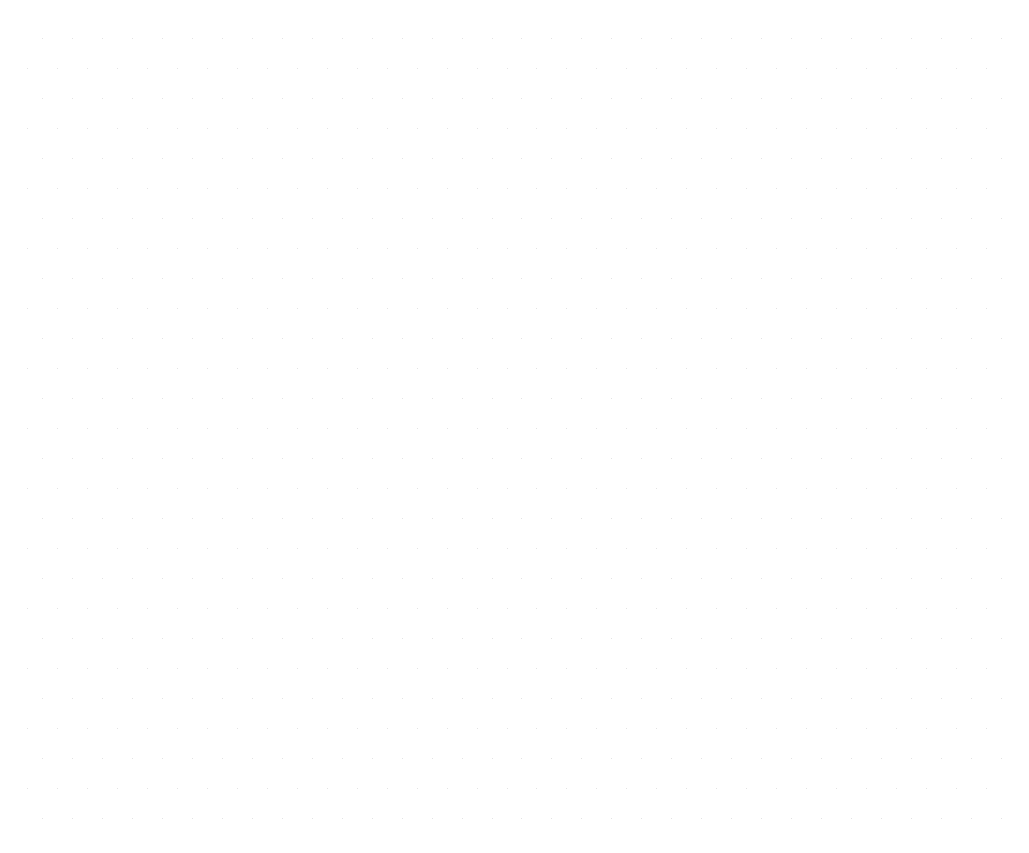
# Model space of a CAD drawing. Header units: millimetres. Extents: x 4455189 to 4808172, y 18512388 to 19204582.
# Drawn here: x 4780454.56 to 4780463.85, y 18525982.86 to 18525990.49 of the extents above; entities that cross this region are included whole.
import ezdxf

# ---------------------------------------------------------------- set-up
doc = ezdxf.new("R2010")
doc.units = ezdxf.units.MM
doc.header["$LTSCALE"] = 1000
doc.header["$MEASUREMENT"] = 0
doc.layers.add('PUB_DIM', color=161, linetype='Continuous')

# ---------------------------------------------------------------- blocks, each defined once
blk = doc.blocks.new('*X13')
at = {"color": 0}
for p, q in [((-63.40625, 1314.8125), (-63.40625, 1314.8125)), ((-63.34375, 1314.8125), (-63.34375, 1314.8125)), ((-63.28125, 1314.8125), (-63.28125, 1314.8125)), ((-63.21875, 1314.8125), (-63.21875, 1314.8125)), ((-63.15625, 1314.8125), (-63.15625, 1314.8125)), ((-63.09375, 1314.8125), (-63.09375, 1314.8125)), ((-63.03125, 1314.8125), (-63.03125, 1314.8125)), ((-62.96875, 1314.8125), (-62.96875, 1314.8125)), ((-62.90625, 1314.8125), (-62.90625, 1314.8125)), ((-62.84375, 1314.8125), (-62.84375, 1314.8125)), ((-62.78125, 1314.8125), (-62.78125, 1314.8125)), ((-62.71875, 1314.8125), (-62.71875, 1314.8125)), ((-62.65625, 1314.8125), (-62.65625, 1314.8125)), ((-62.59375, 1314.8125), (-62.59375, 1314.8125)), ((-62.53125, 1314.8125), (-62.53125, 1314.8125)), ((-62.46875, 1314.8125), (-62.46875, 1314.8125)), ((-62.40625, 1314.8125), (-62.40625, 1314.8125)), ((-62.34375, 1314.8125), (-62.34375, 1314.8125)), ((-62.28125, 1314.8125), (-62.28125, 1314.8125)), ((-62.21875, 1314.8125), (-62.21875, 1314.8125)), ((-62.15625, 1314.8125), (-62.15625, 1314.8125)), ((-62.09375, 1314.8125), (-62.09375, 1314.8125)), ((-62.03125, 1314.8125), (-62.03125, 1314.8125)), ((-61.96875, 1314.8125), (-61.96875, 1314.8125)), ((-61.90625, 1314.8125), (-61.90625, 1314.8125)), ((-61.84375, 1314.8125), (-61.84375, 1314.8125)), ((-61.78125, 1314.8125), (-61.78125, 1314.8125)), ((-61.71875, 1314.8125), (-61.71875, 1314.8125)), ((-61.65625, 1314.8125), (-61.65625, 1314.8125)), ((-61.59375, 1314.8125), (-61.59375, 1314.8125)), ((-61.53125, 1314.8125), (-61.53125, 1314.8125)), ((-61.46875, 1314.8125), (-61.46875, 1314.8125)), ((-61.40625, 1314.8125), (-61.40625, 1314.8125)), ((-63.4375, 1314.75), (-63.4375, 1314.75)), ((-63.375, 1314.75), (-63.375, 1314.75)), ((-63.3125, 1314.75), (-63.3125, 1314.75)), ((-63.25, 1314.75), (-63.25, 1314.75)), ((-63.1875, 1314.75), (-63.1875, 1314.75)), ((-63.125, 1314.75), (-63.125, 1314.75)), ((-63.0625, 1314.75), (-63.0625, 1314.75)), ((-63, 1314.75), (-63, 1314.75)), ((-62.9375, 1314.75), (-62.9375, 1314.75)), ((-62.875, 1314.75), (-62.875, 1314.75)), ((-62.8125, 1314.75), (-62.8125, 1314.75)), ((-62.75, 1314.75), (-62.75, 1314.75)), ((-62.6875, 1314.75), (-62.6875, 1314.75)), ((-62.625, 1314.75), (-62.625, 1314.75)), ((-62.5625, 1314.75), (-62.5625, 1314.75)), ((-62.5, 1314.75), (-62.5, 1314.75)), ((-62.4375, 1314.75), (-62.4375, 1314.75)), ((-62.375, 1314.75), (-62.375, 1314.75)), ((-62.3125, 1314.75), (-62.3125, 1314.75)), ((-62.25, 1314.75), (-62.25, 1314.75)), ((-62.1875, 1314.75), (-62.1875, 1314.75)), ((-62.125, 1314.75), (-62.125, 1314.75)), ((-62.0625, 1314.75), (-62.0625, 1314.75)), ((-62, 1314.75), (-62, 1314.75)), ((-61.9375, 1314.75), (-61.9375, 1314.75)), ((-61.875, 1314.75), (-61.875, 1314.75)), ((-61.8125, 1314.75), (-61.8125, 1314.75)), ((-61.75, 1314.75), (-61.75, 1314.75)), ((-61.6875, 1314.75), (-61.6875, 1314.75)), ((-61.625, 1314.75), (-61.625, 1314.75)), ((-61.5625, 1314.75), (-61.5625, 1314.75)), ((-61.5, 1314.75), (-61.5, 1314.75)), ((-61.4375, 1314.75), (-61.4375, 1314.75)), ((-63.40625, 1314.6875), (-63.40625, 1314.6875)), ((-63.34375, 1314.6875), (-63.34375, 1314.6875)), ((-63.28125, 1314.6875), (-63.28125, 1314.6875)), ((-63.21875, 1314.6875), (-63.21875, 1314.6875)), ((-63.15625, 1314.6875), (-63.15625, 1314.6875)), ((-63.09375, 1314.6875), (-63.09375, 1314.6875)), ((-63.03125, 1314.6875), (-63.03125, 1314.6875)), ((-62.96875, 1314.6875), (-62.96875, 1314.6875)), ((-62.90625, 1314.6875), (-62.90625, 1314.6875)), ((-62.84375, 1314.6875), (-62.84375, 1314.6875)), ((-62.78125, 1314.6875), (-62.78125, 1314.6875)), ((-62.71875, 1314.6875), (-62.71875, 1314.6875)), ((-62.65625, 1314.6875), (-62.65625, 1314.6875)), ((-62.59375, 1314.6875), (-62.59375, 1314.6875)), ((-62.53125, 1314.6875), (-62.53125, 1314.6875)), ((-62.46875, 1314.6875), (-62.46875, 1314.6875)), ((-62.40625, 1314.6875), (-62.40625, 1314.6875)), ((-62.34375, 1314.6875), (-62.34375, 1314.6875)), ((-62.28125, 1314.6875), (-62.28125, 1314.6875)), ((-62.21875, 1314.6875), (-62.21875, 1314.6875)), ((-62.15625, 1314.6875), (-62.15625, 1314.6875)), ((-62.09375, 1314.6875), (-62.09375, 1314.6875)), ((-62.03125, 1314.6875), (-62.03125, 1314.6875)), ((-61.96875, 1314.6875), (-61.96875, 1314.6875)), ((-61.90625, 1314.6875), (-61.90625, 1314.6875)), ((-61.84375, 1314.6875), (-61.84375, 1314.6875)), ((-61.78125, 1314.6875), (-61.78125, 1314.6875)), ((-61.71875, 1314.6875), (-61.71875, 1314.6875)), ((-61.65625, 1314.6875), (-61.65625, 1314.6875)), ((-61.59375, 1314.6875), (-61.59375, 1314.6875)), ((-61.53125, 1314.6875), (-61.53125, 1314.6875)), ((-61.46875, 1314.6875), (-61.46875, 1314.6875)), ((-61.40625, 1314.6875), (-61.40625, 1314.6875)), ((-63.4375, 1314.625), (-63.4375, 1314.625)), ((-63.375, 1314.625), (-63.375, 1314.625)), ((-63.3125, 1314.625), (-63.3125, 1314.625)), ((-63.25, 1314.625), (-63.25, 1314.625)), ((-63.1875, 1314.625), (-63.1875, 1314.625)), ((-63.125, 1314.625), (-63.125, 1314.625)), ((-63.0625, 1314.625), (-63.0625, 1314.625)), ((-63, 1314.625), (-63, 1314.625)), ((-62.9375, 1314.625), (-62.9375, 1314.625)), ((-62.875, 1314.625), (-62.875, 1314.625)), ((-62.8125, 1314.625), (-62.8125, 1314.625)), ((-62.75, 1314.625), (-62.75, 1314.625)), ((-62.6875, 1314.625), (-62.6875, 1314.625)), ((-62.625, 1314.625), (-62.625, 1314.625)), ((-62.5625, 1314.625), (-62.5625, 1314.625)), ((-62.5, 1314.625), (-62.5, 1314.625)), ((-62.4375, 1314.625), (-62.4375, 1314.625)), ((-62.375, 1314.625), (-62.375, 1314.625)), ((-62.3125, 1314.625), (-62.3125, 1314.625)), ((-62.25, 1314.625), (-62.25, 1314.625)), ((-62.1875, 1314.625), (-62.1875, 1314.625)), ((-62.125, 1314.625), (-62.125, 1314.625)), ((-62.0625, 1314.625), (-62.0625, 1314.625)), ((-62, 1314.625), (-62, 1314.625)), ((-61.9375, 1314.625), (-61.9375, 1314.625)), ((-61.875, 1314.625), (-61.875, 1314.625)), ((-61.8125, 1314.625), (-61.8125, 1314.625)), ((-61.75, 1314.625), (-61.75, 1314.625)), ((-61.6875, 1314.625), (-61.6875, 1314.625)), ((-61.625, 1314.625), (-61.625, 1314.625)), ((-61.5625, 1314.625), (-61.5625, 1314.625)), ((-61.5, 1314.625), (-61.5, 1314.625)), ((-61.4375, 1314.625), (-61.4375, 1314.625)), ((-63.40625, 1314.5625), (-63.40625, 1314.5625)), ((-63.34375, 1314.5625), (-63.34375, 1314.5625)), ((-63.28125, 1314.5625), (-63.28125, 1314.5625)), ((-63.21875, 1314.5625), (-63.21875, 1314.5625)), ((-63.15625, 1314.5625), (-63.15625, 1314.5625)), ((-63.09375, 1314.5625), (-63.09375, 1314.5625)), ((-63.03125, 1314.5625), (-63.03125, 1314.5625)), ((-62.96875, 1314.5625), (-62.96875, 1314.5625)), ((-62.90625, 1314.5625), (-62.90625, 1314.5625)), ((-62.84375, 1314.5625), (-62.84375, 1314.5625)), ((-62.78125, 1314.5625), (-62.78125, 1314.5625)), ((-62.71875, 1314.5625), (-62.71875, 1314.5625)), ((-62.65625, 1314.5625), (-62.65625, 1314.5625)), ((-62.59375, 1314.5625), (-62.59375, 1314.5625)), ((-62.53125, 1314.5625), (-62.53125, 1314.5625)), ((-62.46875, 1314.5625), (-62.46875, 1314.5625)), ((-62.40625, 1314.5625), (-62.40625, 1314.5625)), ((-62.34375, 1314.5625), (-62.34375, 1314.5625)), ((-62.28125, 1314.5625), (-62.28125, 1314.5625)), ((-62.21875, 1314.5625), (-62.21875, 1314.5625)), ((-62.15625, 1314.5625), (-62.15625, 1314.5625)), ((-62.09375, 1314.5625), (-62.09375, 1314.5625)), ((-62.03125, 1314.5625), (-62.03125, 1314.5625)), ((-61.96875, 1314.5625), (-61.96875, 1314.5625)), ((-61.90625, 1314.5625), (-61.90625, 1314.5625)), ((-61.84375, 1314.5625), (-61.84375, 1314.5625)), ((-61.78125, 1314.5625), (-61.78125, 1314.5625)), ((-61.71875, 1314.5625), (-61.71875, 1314.5625)), ((-61.65625, 1314.5625), (-61.65625, 1314.5625)), ((-61.59375, 1314.5625), (-61.59375, 1314.5625)), ((-61.53125, 1314.5625), (-61.53125, 1314.5625)), ((-61.46875, 1314.5625), (-61.46875, 1314.5625)), ((-61.40625, 1314.5625), (-61.40625, 1314.5625)), ((-63.4375, 1314.5), (-63.4375, 1314.5)), ((-63.375, 1314.5), (-63.375, 1314.5)), ((-63.3125, 1314.5), (-63.3125, 1314.5)), ((-63.25, 1314.5), (-63.25, 1314.5)), ((-63.1875, 1314.5), (-63.1875, 1314.5)), ((-63.125, 1314.5), (-63.125, 1314.5)), ((-63.0625, 1314.5), (-63.0625, 1314.5)), ((-63, 1314.5), (-63, 1314.5)), ((-62.9375, 1314.5), (-62.9375, 1314.5)), ((-62.875, 1314.5), (-62.875, 1314.5)), ((-62.8125, 1314.5), (-62.8125, 1314.5)), ((-62.75, 1314.5), (-62.75, 1314.5)), ((-62.6875, 1314.5), (-62.6875, 1314.5)), ((-62.625, 1314.5), (-62.625, 1314.5)), ((-62.5625, 1314.5), (-62.5625, 1314.5)), ((-62.5, 1314.5), (-62.5, 1314.5)), ((-62.4375, 1314.5), (-62.4375, 1314.5)), ((-62.375, 1314.5), (-62.375, 1314.5)), ((-62.3125, 1314.5), (-62.3125, 1314.5)), ((-62.25, 1314.5), (-62.25, 1314.5)), ((-62.1875, 1314.5), (-62.1875, 1314.5)), ((-62.125, 1314.5), (-62.125, 1314.5)), ((-62.0625, 1314.5), (-62.0625, 1314.5)), ((-62, 1314.5), (-62, 1314.5)), ((-61.9375, 1314.5), (-61.9375, 1314.5)), ((-61.875, 1314.5), (-61.875, 1314.5)), ((-61.8125, 1314.5), (-61.8125, 1314.5)), ((-61.75, 1314.5), (-61.75, 1314.5)), ((-61.6875, 1314.5), (-61.6875, 1314.5)), ((-61.625, 1314.5), (-61.625, 1314.5)), ((-61.5625, 1314.5), (-61.5625, 1314.5)), ((-61.5, 1314.5), (-61.5, 1314.5)), ((-61.4375, 1314.5), (-61.4375, 1314.5)), ((-63.40625, 1314.4375), (-63.40625, 1314.4375)), ((-63.34375, 1314.4375), (-63.34375, 1314.4375)), ((-63.28125, 1314.4375), (-63.28125, 1314.4375)), ((-63.21875, 1314.4375), (-63.21875, 1314.4375)), ((-63.15625, 1314.4375), (-63.15625, 1314.4375)), ((-63.09375, 1314.4375), (-63.09375, 1314.4375)), ((-63.03125, 1314.4375), (-63.03125, 1314.4375)), ((-62.96875, 1314.4375), (-62.96875, 1314.4375)), ((-62.90625, 1314.4375), (-62.90625, 1314.4375)), ((-62.84375, 1314.4375), (-62.84375, 1314.4375)), ((-62.78125, 1314.4375), (-62.78125, 1314.4375)), ((-62.71875, 1314.4375), (-62.71875, 1314.4375)), ((-62.65625, 1314.4375), (-62.65625, 1314.4375)), ((-62.59375, 1314.4375), (-62.59375, 1314.4375)), ((-62.53125, 1314.4375), (-62.53125, 1314.4375)), ((-62.46875, 1314.4375), (-62.46875, 1314.4375)), ((-62.40625, 1314.4375), (-62.40625, 1314.4375)), ((-62.34375, 1314.4375), (-62.34375, 1314.4375)), ((-62.28125, 1314.4375), (-62.28125, 1314.4375)), ((-62.21875, 1314.4375), (-62.21875, 1314.4375)), ((-62.15625, 1314.4375), (-62.15625, 1314.4375)), ((-62.09375, 1314.4375), (-62.09375, 1314.4375)), ((-62.03125, 1314.4375), (-62.03125, 1314.4375)), ((-61.96875, 1314.4375), (-61.96875, 1314.4375)), ((-61.90625, 1314.4375), (-61.90625, 1314.4375)), ((-61.84375, 1314.4375), (-61.84375, 1314.4375)), ((-61.78125, 1314.4375), (-61.78125, 1314.4375)), ((-61.71875, 1314.4375), (-61.71875, 1314.4375)), ((-61.65625, 1314.4375), (-61.65625, 1314.4375)), ((-61.59375, 1314.4375), (-61.59375, 1314.4375)), ((-61.53125, 1314.4375), (-61.53125, 1314.4375)), ((-61.46875, 1314.4375), (-61.46875, 1314.4375)), ((-61.40625, 1314.4375), (-61.40625, 1314.4375)), ((-63.4375, 1314.375), (-63.4375, 1314.375)), ((-63.375, 1314.375), (-63.375, 1314.375)), ((-63.3125, 1314.375), (-63.3125, 1314.375)), ((-63.25, 1314.375), (-63.25, 1314.375)), ((-63.1875, 1314.375), (-63.1875, 1314.375)), ((-63.125, 1314.375), (-63.125, 1314.375)), ((-63.0625, 1314.375), (-63.0625, 1314.375)), ((-63, 1314.375), (-63, 1314.375)), ((-62.9375, 1314.375), (-62.9375, 1314.375)), ((-62.875, 1314.375), (-62.875, 1314.375)), ((-62.8125, 1314.375), (-62.8125, 1314.375)), ((-62.75, 1314.375), (-62.75, 1314.375)), ((-62.6875, 1314.375), (-62.6875, 1314.375)), ((-62.625, 1314.375), (-62.625, 1314.375)), ((-62.5625, 1314.375), (-62.5625, 1314.375)), ((-62.5, 1314.375), (-62.5, 1314.375)), ((-62.4375, 1314.375), (-62.4375, 1314.375)), ((-62.375, 1314.375), (-62.375, 1314.375)), ((-62.3125, 1314.375), (-62.3125, 1314.375)), ((-62.25, 1314.375), (-62.25, 1314.375)), ((-62.1875, 1314.375), (-62.1875, 1314.375)), ((-62.125, 1314.375), (-62.125, 1314.375)), ((-62.0625, 1314.375), (-62.0625, 1314.375)), ((-62, 1314.375), (-62, 1314.375)), ((-61.9375, 1314.375), (-61.9375, 1314.375)), ((-61.875, 1314.375), (-61.875, 1314.375)), ((-61.8125, 1314.375), (-61.8125, 1314.375)), ((-61.75, 1314.375), (-61.75, 1314.375)), ((-61.6875, 1314.375), (-61.6875, 1314.375)), ((-61.625, 1314.375), (-61.625, 1314.375)), ((-61.5625, 1314.375), (-61.5625, 1314.375)), ((-61.5, 1314.375), (-61.5, 1314.375)), ((-61.4375, 1314.375), (-61.4375, 1314.375)), ((-63.40625, 1314.3125), (-63.40625, 1314.3125)), ((-63.34375, 1314.3125), (-63.34375, 1314.3125)), ((-63.28125, 1314.3125), (-63.28125, 1314.3125)), ((-63.21875, 1314.3125), (-63.21875, 1314.3125)), ((-63.15625, 1314.3125), (-63.15625, 1314.3125)), ((-63.09375, 1314.3125), (-63.09375, 1314.3125)), ((-63.03125, 1314.3125), (-63.03125, 1314.3125)), ((-62.96875, 1314.3125), (-62.96875, 1314.3125)), ((-62.90625, 1314.3125), (-62.90625, 1314.3125)), ((-62.84375, 1314.3125), (-62.84375, 1314.3125)), ((-62.78125, 1314.3125), (-62.78125, 1314.3125)), ((-62.71875, 1314.3125), (-62.71875, 1314.3125)), ((-62.65625, 1314.3125), (-62.65625, 1314.3125)), ((-62.59375, 1314.3125), (-62.59375, 1314.3125)), ((-62.53125, 1314.3125), (-62.53125, 1314.3125)), ((-62.46875, 1314.3125), (-62.46875, 1314.3125)), ((-62.40625, 1314.3125), (-62.40625, 1314.3125)), ((-62.34375, 1314.3125), (-62.34375, 1314.3125)), ((-62.28125, 1314.3125), (-62.28125, 1314.3125)), ((-62.21875, 1314.3125), (-62.21875, 1314.3125)), ((-62.15625, 1314.3125), (-62.15625, 1314.3125)), ((-62.09375, 1314.3125), (-62.09375, 1314.3125)), ((-62.03125, 1314.3125), (-62.03125, 1314.3125)), ((-61.96875, 1314.3125), (-61.96875, 1314.3125)), ((-61.90625, 1314.3125), (-61.90625, 1314.3125)), ((-61.84375, 1314.3125), (-61.84375, 1314.3125)), ((-61.78125, 1314.3125), (-61.78125, 1314.3125)), ((-61.71875, 1314.3125), (-61.71875, 1314.3125)), ((-61.65625, 1314.3125), (-61.65625, 1314.3125)), ((-61.59375, 1314.3125), (-61.59375, 1314.3125)), ((-61.53125, 1314.3125), (-61.53125, 1314.3125)), ((-61.46875, 1314.3125), (-61.46875, 1314.3125)), ((-61.40625, 1314.3125), (-61.40625, 1314.3125)), ((-63.4375, 1314.25), (-63.4375, 1314.25)), ((-63.375, 1314.25), (-63.375, 1314.25)), ((-63.3125, 1314.25), (-63.3125, 1314.25)), ((-63.25, 1314.25), (-63.25, 1314.25)), ((-63.1875, 1314.25), (-63.1875, 1314.25)), ((-63.125, 1314.25), (-63.125, 1314.25)), ((-63.0625, 1314.25), (-63.0625, 1314.25)), ((-63, 1314.25), (-63, 1314.25)), ((-62.9375, 1314.25), (-62.9375, 1314.25)), ((-62.875, 1314.25), (-62.875, 1314.25)), ((-62.8125, 1314.25), (-62.8125, 1314.25)), ((-62.75, 1314.25), (-62.75, 1314.25)), ((-62.6875, 1314.25), (-62.6875, 1314.25)), ((-62.625, 1314.25), (-62.625, 1314.25)), ((-62.5625, 1314.25), (-62.5625, 1314.25)), ((-62.5, 1314.25), (-62.5, 1314.25)), ((-62.4375, 1314.25), (-62.4375, 1314.25)), ((-62.375, 1314.25), (-62.375, 1314.25)), ((-62.3125, 1314.25), (-62.3125, 1314.25)), ((-62.25, 1314.25), (-62.25, 1314.25)), ((-62.1875, 1314.25), (-62.1875, 1314.25)), ((-62.125, 1314.25), (-62.125, 1314.25)), ((-62.0625, 1314.25), (-62.0625, 1314.25)), ((-62, 1314.25), (-62, 1314.25)), ((-61.9375, 1314.25), (-61.9375, 1314.25)), ((-61.875, 1314.25), (-61.875, 1314.25)), ((-61.8125, 1314.25), (-61.8125, 1314.25)), ((-61.75, 1314.25), (-61.75, 1314.25)), ((-61.6875, 1314.25), (-61.6875, 1314.25)), ((-61.625, 1314.25), (-61.625, 1314.25)), ((-61.5625, 1314.25), (-61.5625, 1314.25)), ((-61.5, 1314.25), (-61.5, 1314.25)), ((-61.4375, 1314.25), (-61.4375, 1314.25)), ((-63.40625, 1314.1875), (-63.40625, 1314.1875)), ((-63.34375, 1314.1875), (-63.34375, 1314.1875)), ((-63.28125, 1314.1875), (-63.28125, 1314.1875)), ((-63.21875, 1314.1875), (-63.21875, 1314.1875)), ((-63.15625, 1314.1875), (-63.15625, 1314.1875)), ((-63.09375, 1314.1875), (-63.09375, 1314.1875)), ((-63.03125, 1314.1875), (-63.03125, 1314.1875)), ((-62.96875, 1314.1875), (-62.96875, 1314.1875)), ((-62.90625, 1314.1875), (-62.90625, 1314.1875)), ((-62.84375, 1314.1875), (-62.84375, 1314.1875)), ((-62.78125, 1314.1875), (-62.78125, 1314.1875)), ((-62.71875, 1314.1875), (-62.71875, 1314.1875)), ((-62.65625, 1314.1875), (-62.65625, 1314.1875)), ((-62.59375, 1314.1875), (-62.59375, 1314.1875)), ((-62.53125, 1314.1875), (-62.53125, 1314.1875)), ((-62.46875, 1314.1875), (-62.46875, 1314.1875)), ((-62.40625, 1314.1875), (-62.40625, 1314.1875)), ((-62.34375, 1314.1875), (-62.34375, 1314.1875)), ((-62.28125, 1314.1875), (-62.28125, 1314.1875)), ((-62.21875, 1314.1875), (-62.21875, 1314.1875)), ((-62.15625, 1314.1875), (-62.15625, 1314.1875)), ((-62.09375, 1314.1875), (-62.09375, 1314.1875)), ((-62.03125, 1314.1875), (-62.03125, 1314.1875)), ((-61.96875, 1314.1875), (-61.96875, 1314.1875)), ((-61.90625, 1314.1875), (-61.90625, 1314.1875)), ((-61.84375, 1314.1875), (-61.84375, 1314.1875)), ((-61.78125, 1314.1875), (-61.78125, 1314.1875)), ((-61.71875, 1314.1875), (-61.71875, 1314.1875)), ((-61.65625, 1314.1875), (-61.65625, 1314.1875)), ((-61.59375, 1314.1875), (-61.59375, 1314.1875)), ((-61.53125, 1314.1875), (-61.53125, 1314.1875)), ((-61.46875, 1314.1875), (-61.46875, 1314.1875)), ((-61.40625, 1314.1875), (-61.40625, 1314.1875)), ((-63.4375, 1314.125), (-63.4375, 1314.125)), ((-63.375, 1314.125), (-63.375, 1314.125)), ((-63.3125, 1314.125), (-63.3125, 1314.125)), ((-63.25, 1314.125), (-63.25, 1314.125)), ((-63.1875, 1314.125), (-63.1875, 1314.125)), ((-63.125, 1314.125), (-63.125, 1314.125)), ((-63.0625, 1314.125), (-63.0625, 1314.125)), ((-63, 1314.125), (-63, 1314.125)), ((-62.9375, 1314.125), (-62.9375, 1314.125)), ((-62.875, 1314.125), (-62.875, 1314.125)), ((-62.8125, 1314.125), (-62.8125, 1314.125)), ((-62.75, 1314.125), (-62.75, 1314.125)), ((-62.6875, 1314.125), (-62.6875, 1314.125)), ((-62.625, 1314.125), (-62.625, 1314.125)), ((-62.5625, 1314.125), (-62.5625, 1314.125)), ((-62.5, 1314.125), (-62.5, 1314.125)), ((-62.4375, 1314.125), (-62.4375, 1314.125)), ((-62.375, 1314.125), (-62.375, 1314.125)), ((-62.3125, 1314.125), (-62.3125, 1314.125)), ((-62.25, 1314.125), (-62.25, 1314.125)), ((-62.1875, 1314.125), (-62.1875, 1314.125)), ((-62.125, 1314.125), (-62.125, 1314.125)), ((-62.0625, 1314.125), (-62.0625, 1314.125)), ((-62, 1314.125), (-62, 1314.125)), ((-61.9375, 1314.125), (-61.9375, 1314.125)), ((-61.875, 1314.125), (-61.875, 1314.125)), ((-61.8125, 1314.125), (-61.8125, 1314.125)), ((-61.75, 1314.125), (-61.75, 1314.125)), ((-61.6875, 1314.125), (-61.6875, 1314.125)), ((-61.625, 1314.125), (-61.625, 1314.125)), ((-61.5625, 1314.125), (-61.5625, 1314.125)), ((-61.5, 1314.125), (-61.5, 1314.125)), ((-61.4375, 1314.125), (-61.4375, 1314.125)), ((-63.40625, 1314.0625), (-63.40625, 1314.0625)), ((-63.34375, 1314.0625), (-63.34375, 1314.0625)), ((-63.28125, 1314.0625), (-63.28125, 1314.0625)), ((-63.21875, 1314.0625), (-63.21875, 1314.0625)), ((-63.15625, 1314.0625), (-63.15625, 1314.0625)), ((-63.09375, 1314.0625), (-63.09375, 1314.0625)), ((-63.03125, 1314.0625), (-63.03125, 1314.0625)), ((-62.96875, 1314.0625), (-62.96875, 1314.0625)), ((-62.90625, 1314.0625), (-62.90625, 1314.0625)), ((-62.84375, 1314.0625), (-62.84375, 1314.0625)), ((-62.78125, 1314.0625), (-62.78125, 1314.0625)), ((-62.71875, 1314.0625), (-62.71875, 1314.0625)), ((-62.65625, 1314.0625), (-62.65625, 1314.0625)), ((-62.59375, 1314.0625), (-62.59375, 1314.0625)), ((-62.53125, 1314.0625), (-62.53125, 1314.0625)), ((-62.46875, 1314.0625), (-62.46875, 1314.0625)), ((-62.40625, 1314.0625), (-62.40625, 1314.0625)), ((-62.34375, 1314.0625), (-62.34375, 1314.0625)), ((-62.28125, 1314.0625), (-62.28125, 1314.0625)), ((-62.21875, 1314.0625), (-62.21875, 1314.0625)), ((-62.15625, 1314.0625), (-62.15625, 1314.0625)), ((-62.09375, 1314.0625), (-62.09375, 1314.0625)), ((-62.03125, 1314.0625), (-62.03125, 1314.0625)), ((-61.96875, 1314.0625), (-61.96875, 1314.0625)), ((-61.90625, 1314.0625), (-61.90625, 1314.0625)), ((-61.84375, 1314.0625), (-61.84375, 1314.0625)), ((-61.78125, 1314.0625), (-61.78125, 1314.0625)), ((-61.71875, 1314.0625), (-61.71875, 1314.0625)), ((-61.65625, 1314.0625), (-61.65625, 1314.0625)), ((-61.59375, 1314.0625), (-61.59375, 1314.0625)), ((-61.53125, 1314.0625), (-61.53125, 1314.0625)), ((-61.46875, 1314.0625), (-61.46875, 1314.0625)), ((-61.40625, 1314.0625), (-61.40625, 1314.0625)), ((-63.4375, 1314), (-63.4375, 1314)), ((-63.375, 1314), (-63.375, 1314)), ((-63.3125, 1314), (-63.3125, 1314)), ((-63.25, 1314), (-63.25, 1314)), ((-63.1875, 1314), (-63.1875, 1314)), ((-63.125, 1314), (-63.125, 1314)), ((-63.0625, 1314), (-63.0625, 1314)), ((-63, 1314), (-63, 1314)), ((-62.9375, 1314), (-62.9375, 1314)), ((-62.875, 1314), (-62.875, 1314)), ((-62.8125, 1314), (-62.8125, 1314)), ((-62.75, 1314), (-62.75, 1314)), ((-62.6875, 1314), (-62.6875, 1314)), ((-62.625, 1314), (-62.625, 1314)), ((-62.5625, 1314), (-62.5625, 1314)), ((-62.5, 1314), (-62.5, 1314)), ((-62.4375, 1314), (-62.4375, 1314)), ((-62.375, 1314), (-62.375, 1314)), ((-62.3125, 1314), (-62.3125, 1314)), ((-62.25, 1314), (-62.25, 1314)), ((-62.1875, 1314), (-62.1875, 1314)), ((-62.125, 1314), (-62.125, 1314)), ((-62.0625, 1314), (-62.0625, 1314)), ((-62, 1314), (-62, 1314)), ((-61.9375, 1314), (-61.9375, 1314)), ((-61.875, 1314), (-61.875, 1314)), ((-61.8125, 1314), (-61.8125, 1314)), ((-61.75, 1314), (-61.75, 1314)), ((-61.6875, 1314), (-61.6875, 1314)), ((-61.625, 1314), (-61.625, 1314)), ((-61.5625, 1314), (-61.5625, 1314)), ((-61.5, 1314), (-61.5, 1314)), ((-61.4375, 1314), (-61.4375, 1314)), ((-63.40625, 1313.9375), (-63.40625, 1313.9375)), ((-63.34375, 1313.9375), (-63.34375, 1313.9375)), ((-63.28125, 1313.9375), (-63.28125, 1313.9375)), ((-63.21875, 1313.9375), (-63.21875, 1313.9375)), ((-63.15625, 1313.9375), (-63.15625, 1313.9375)), ((-63.09375, 1313.9375), (-63.09375, 1313.9375)), ((-63.03125, 1313.9375), (-63.03125, 1313.9375)), ((-62.96875, 1313.9375), (-62.96875, 1313.9375)), ((-62.90625, 1313.9375), (-62.90625, 1313.9375)), ((-62.84375, 1313.9375), (-62.84375, 1313.9375)), ((-62.78125, 1313.9375), (-62.78125, 1313.9375)), ((-62.71875, 1313.9375), (-62.71875, 1313.9375)), ((-62.65625, 1313.9375), (-62.65625, 1313.9375)), ((-62.59375, 1313.9375), (-62.59375, 1313.9375)), ((-62.53125, 1313.9375), (-62.53125, 1313.9375)), ((-62.46875, 1313.9375), (-62.46875, 1313.9375)), ((-62.40625, 1313.9375), (-62.40625, 1313.9375)), ((-62.34375, 1313.9375), (-62.34375, 1313.9375)), ((-62.28125, 1313.9375), (-62.28125, 1313.9375)), ((-62.21875, 1313.9375), (-62.21875, 1313.9375)), ((-62.15625, 1313.9375), (-62.15625, 1313.9375)), ((-62.09375, 1313.9375), (-62.09375, 1313.9375)), ((-62.03125, 1313.9375), (-62.03125, 1313.9375)), ((-61.96875, 1313.9375), (-61.96875, 1313.9375)), ((-61.90625, 1313.9375), (-61.90625, 1313.9375)), ((-61.84375, 1313.9375), (-61.84375, 1313.9375)), ((-61.78125, 1313.9375), (-61.78125, 1313.9375)), ((-61.71875, 1313.9375), (-61.71875, 1313.9375)), ((-61.65625, 1313.9375), (-61.65625, 1313.9375)), ((-61.59375, 1313.9375), (-61.59375, 1313.9375)), ((-61.53125, 1313.9375), (-61.53125, 1313.9375)), ((-61.46875, 1313.9375), (-61.46875, 1313.9375)), ((-61.40625, 1313.9375), (-61.40625, 1313.9375)), ((-63.4375, 1313.875), (-63.4375, 1313.875)), ((-63.375, 1313.875), (-63.375, 1313.875)), ((-63.3125, 1313.875), (-63.3125, 1313.875)), ((-63.25, 1313.875), (-63.25, 1313.875)), ((-63.1875, 1313.875), (-63.1875, 1313.875)), ((-63.125, 1313.875), (-63.125, 1313.875)), ((-63.0625, 1313.875), (-63.0625, 1313.875)), ((-63, 1313.875), (-63, 1313.875)), ((-62.9375, 1313.875), (-62.9375, 1313.875)), ((-62.875, 1313.875), (-62.875, 1313.875)), ((-62.8125, 1313.875), (-62.8125, 1313.875)), ((-62.75, 1313.875), (-62.75, 1313.875)), ((-62.6875, 1313.875), (-62.6875, 1313.875)), ((-62.625, 1313.875), (-62.625, 1313.875)), ((-62.5625, 1313.875), (-62.5625, 1313.875)), ((-62.5, 1313.875), (-62.5, 1313.875)), ((-62.4375, 1313.875), (-62.4375, 1313.875)), ((-62.375, 1313.875), (-62.375, 1313.875)), ((-62.3125, 1313.875), (-62.3125, 1313.875)), ((-62.25, 1313.875), (-62.25, 1313.875)), ((-62.1875, 1313.875), (-62.1875, 1313.875)), ((-62.125, 1313.875), (-62.125, 1313.875)), ((-62.0625, 1313.875), (-62.0625, 1313.875)), ((-62, 1313.875), (-62, 1313.875)), ((-61.9375, 1313.875), (-61.9375, 1313.875)), ((-61.875, 1313.875), (-61.875, 1313.875)), ((-61.8125, 1313.875), (-61.8125, 1313.875)), ((-61.75, 1313.875), (-61.75, 1313.875)), ((-61.6875, 1313.875), (-61.6875, 1313.875)), ((-61.625, 1313.875), (-61.625, 1313.875)), ((-61.5625, 1313.875), (-61.5625, 1313.875)), ((-61.5, 1313.875), (-61.5, 1313.875)), ((-61.4375, 1313.875), (-61.4375, 1313.875)), ((-63.40625, 1313.8125), (-63.40625, 1313.8125)), ((-63.34375, 1313.8125), (-63.34375, 1313.8125)), ((-63.28125, 1313.8125), (-63.28125, 1313.8125)), ((-63.21875, 1313.8125), (-63.21875, 1313.8125)), ((-63.15625, 1313.8125), (-63.15625, 1313.8125)), ((-63.09375, 1313.8125), (-63.09375, 1313.8125)), ((-63.03125, 1313.8125), (-63.03125, 1313.8125)), ((-62.96875, 1313.8125), (-62.96875, 1313.8125)), ((-62.90625, 1313.8125), (-62.90625, 1313.8125)), ((-62.84375, 1313.8125), (-62.84375, 1313.8125)), ((-62.78125, 1313.8125), (-62.78125, 1313.8125)), ((-62.71875, 1313.8125), (-62.71875, 1313.8125)), ((-62.65625, 1313.8125), (-62.65625, 1313.8125)), ((-62.59375, 1313.8125), (-62.59375, 1313.8125)), ((-62.53125, 1313.8125), (-62.53125, 1313.8125)), ((-62.46875, 1313.8125), (-62.46875, 1313.8125)), ((-62.40625, 1313.8125), (-62.40625, 1313.8125)), ((-62.34375, 1313.8125), (-62.34375, 1313.8125)), ((-62.28125, 1313.8125), (-62.28125, 1313.8125)), ((-62.21875, 1313.8125), (-62.21875, 1313.8125)), ((-62.15625, 1313.8125), (-62.15625, 1313.8125)), ((-62.09375, 1313.8125), (-62.09375, 1313.8125)), ((-62.03125, 1313.8125), (-62.03125, 1313.8125)), ((-61.96875, 1313.8125), (-61.96875, 1313.8125)), ((-61.90625, 1313.8125), (-61.90625, 1313.8125)), ((-61.84375, 1313.8125), (-61.84375, 1313.8125)), ((-61.78125, 1313.8125), (-61.78125, 1313.8125)), ((-61.71875, 1313.8125), (-61.71875, 1313.8125)), ((-61.65625, 1313.8125), (-61.65625, 1313.8125)), ((-61.59375, 1313.8125), (-61.59375, 1313.8125)), ((-61.53125, 1313.8125), (-61.53125, 1313.8125)), ((-61.46875, 1313.8125), (-61.46875, 1313.8125)), ((-61.40625, 1313.8125), (-61.40625, 1313.8125)), ((-63.4375, 1313.75), (-63.4375, 1313.75)), ((-63.375, 1313.75), (-63.375, 1313.75)), ((-63.3125, 1313.75), (-63.3125, 1313.75)), ((-63.25, 1313.75), (-63.25, 1313.75)), ((-63.1875, 1313.75), (-63.1875, 1313.75)), ((-63.125, 1313.75), (-63.125, 1313.75)), ((-63.0625, 1313.75), (-63.0625, 1313.75)), ((-63, 1313.75), (-63, 1313.75)), ((-62.9375, 1313.75), (-62.9375, 1313.75)), ((-62.875, 1313.75), (-62.875, 1313.75)), ((-62.8125, 1313.75), (-62.8125, 1313.75)), ((-62.75, 1313.75), (-62.75, 1313.75)), ((-62.6875, 1313.75), (-62.6875, 1313.75)), ((-62.625, 1313.75), (-62.625, 1313.75)), ((-62.5625, 1313.75), (-62.5625, 1313.75)), ((-62.5, 1313.75), (-62.5, 1313.75)), ((-62.4375, 1313.75), (-62.4375, 1313.75)), ((-62.375, 1313.75), (-62.375, 1313.75)), ((-62.3125, 1313.75), (-62.3125, 1313.75)), ((-62.25, 1313.75), (-62.25, 1313.75)), ((-62.1875, 1313.75), (-62.1875, 1313.75)), ((-62.125, 1313.75), (-62.125, 1313.75)), ((-62.0625, 1313.75), (-62.0625, 1313.75)), ((-62, 1313.75), (-62, 1313.75)), ((-61.9375, 1313.75), (-61.9375, 1313.75)), ((-61.875, 1313.75), (-61.875, 1313.75)), ((-61.8125, 1313.75), (-61.8125, 1313.75)), ((-61.75, 1313.75), (-61.75, 1313.75)), ((-61.6875, 1313.75), (-61.6875, 1313.75)), ((-61.625, 1313.75), (-61.625, 1313.75)), ((-61.5625, 1313.75), (-61.5625, 1313.75)), ((-61.5, 1313.75), (-61.5, 1313.75)), ((-61.4375, 1313.75), (-61.4375, 1313.75)), ((-63.40625, 1313.6875), (-63.40625, 1313.6875)), ((-63.34375, 1313.6875), (-63.34375, 1313.6875)), ((-63.28125, 1313.6875), (-63.28125, 1313.6875)), ((-63.21875, 1313.6875), (-63.21875, 1313.6875)), ((-63.15625, 1313.6875), (-63.15625, 1313.6875)), ((-63.09375, 1313.6875), (-63.09375, 1313.6875)), ((-63.03125, 1313.6875), (-63.03125, 1313.6875)), ((-62.96875, 1313.6875), (-62.96875, 1313.6875)), ((-62.90625, 1313.6875), (-62.90625, 1313.6875)), ((-62.84375, 1313.6875), (-62.84375, 1313.6875)), ((-62.78125, 1313.6875), (-62.78125, 1313.6875)), ((-62.71875, 1313.6875), (-62.71875, 1313.6875)), ((-62.65625, 1313.6875), (-62.65625, 1313.6875)), ((-62.59375, 1313.6875), (-62.59375, 1313.6875)), ((-62.53125, 1313.6875), (-62.53125, 1313.6875)), ((-62.46875, 1313.6875), (-62.46875, 1313.6875)), ((-62.40625, 1313.6875), (-62.40625, 1313.6875)), ((-62.34375, 1313.6875), (-62.34375, 1313.6875)), ((-62.28125, 1313.6875), (-62.28125, 1313.6875)), ((-62.21875, 1313.6875), (-62.21875, 1313.6875)), ((-62.15625, 1313.6875), (-62.15625, 1313.6875)), ((-62.09375, 1313.6875), (-62.09375, 1313.6875)), ((-62.03125, 1313.6875), (-62.03125, 1313.6875)), ((-61.96875, 1313.6875), (-61.96875, 1313.6875)), ((-61.90625, 1313.6875), (-61.90625, 1313.6875)), ((-61.84375, 1313.6875), (-61.84375, 1313.6875)), ((-61.78125, 1313.6875), (-61.78125, 1313.6875)), ((-61.71875, 1313.6875), (-61.71875, 1313.6875)), ((-61.65625, 1313.6875), (-61.65625, 1313.6875)), ((-61.59375, 1313.6875), (-61.59375, 1313.6875)), ((-61.53125, 1313.6875), (-61.53125, 1313.6875)), ((-61.46875, 1313.6875), (-61.46875, 1313.6875)), ((-61.40625, 1313.6875), (-61.40625, 1313.6875)), ((-63.4375, 1313.625), (-63.4375, 1313.625)), ((-63.375, 1313.625), (-63.375, 1313.625)), ((-63.3125, 1313.625), (-63.3125, 1313.625)), ((-63.25, 1313.625), (-63.25, 1313.625)), ((-63.1875, 1313.625), (-63.1875, 1313.625)), ((-63.125, 1313.625), (-63.125, 1313.625)), ((-63.0625, 1313.625), (-63.0625, 1313.625)), ((-63, 1313.625), (-63, 1313.625)), ((-62.9375, 1313.625), (-62.9375, 1313.625)), ((-62.875, 1313.625), (-62.875, 1313.625)), ((-62.8125, 1313.625), (-62.8125, 1313.625)), ((-62.75, 1313.625), (-62.75, 1313.625)), ((-62.6875, 1313.625), (-62.6875, 1313.625)), ((-62.625, 1313.625), (-62.625, 1313.625)), ((-62.5625, 1313.625), (-62.5625, 1313.625)), ((-62.5, 1313.625), (-62.5, 1313.625)), ((-62.4375, 1313.625), (-62.4375, 1313.625)), ((-62.375, 1313.625), (-62.375, 1313.625)), ((-62.3125, 1313.625), (-62.3125, 1313.625)), ((-62.25, 1313.625), (-62.25, 1313.625)), ((-62.1875, 1313.625), (-62.1875, 1313.625)), ((-62.125, 1313.625), (-62.125, 1313.625)), ((-62.0625, 1313.625), (-62.0625, 1313.625)), ((-62, 1313.625), (-62, 1313.625)), ((-61.9375, 1313.625), (-61.9375, 1313.625)), ((-61.875, 1313.625), (-61.875, 1313.625)), ((-61.8125, 1313.625), (-61.8125, 1313.625)), ((-61.75, 1313.625), (-61.75, 1313.625)), ((-61.6875, 1313.625), (-61.6875, 1313.625)), ((-61.625, 1313.625), (-61.625, 1313.625)), ((-61.5625, 1313.625), (-61.5625, 1313.625)), ((-61.5, 1313.625), (-61.5, 1313.625)), ((-61.4375, 1313.625), (-61.4375, 1313.625)), ((-63.40625, 1313.5625), (-63.40625, 1313.5625)), ((-63.34375, 1313.5625), (-63.34375, 1313.5625)), ((-63.28125, 1313.5625), (-63.28125, 1313.5625)), ((-63.21875, 1313.5625), (-63.21875, 1313.5625)), ((-63.15625, 1313.5625), (-63.15625, 1313.5625)), ((-63.09375, 1313.5625), (-63.09375, 1313.5625)), ((-63.03125, 1313.5625), (-63.03125, 1313.5625)), ((-62.96875, 1313.5625), (-62.96875, 1313.5625)), ((-62.90625, 1313.5625), (-62.90625, 1313.5625)), ((-62.84375, 1313.5625), (-62.84375, 1313.5625)), ((-62.78125, 1313.5625), (-62.78125, 1313.5625)), ((-62.71875, 1313.5625), (-62.71875, 1313.5625)), ((-62.65625, 1313.5625), (-62.65625, 1313.5625)), ((-62.59375, 1313.5625), (-62.59375, 1313.5625)), ((-62.53125, 1313.5625), (-62.53125, 1313.5625)), ((-62.46875, 1313.5625), (-62.46875, 1313.5625)), ((-62.40625, 1313.5625), (-62.40625, 1313.5625)), ((-62.34375, 1313.5625), (-62.34375, 1313.5625)), ((-62.28125, 1313.5625), (-62.28125, 1313.5625)), ((-62.21875, 1313.5625), (-62.21875, 1313.5625)), ((-62.15625, 1313.5625), (-62.15625, 1313.5625)), ((-62.09375, 1313.5625), (-62.09375, 1313.5625)), ((-62.03125, 1313.5625), (-62.03125, 1313.5625)), ((-61.96875, 1313.5625), (-61.96875, 1313.5625)), ((-61.90625, 1313.5625), (-61.90625, 1313.5625)), ((-61.84375, 1313.5625), (-61.84375, 1313.5625)), ((-61.78125, 1313.5625), (-61.78125, 1313.5625)), ((-61.71875, 1313.5625), (-61.71875, 1313.5625)), ((-61.65625, 1313.5625), (-61.65625, 1313.5625)), ((-61.59375, 1313.5625), (-61.59375, 1313.5625)), ((-61.53125, 1313.5625), (-61.53125, 1313.5625)), ((-61.46875, 1313.5625), (-61.46875, 1313.5625)), ((-61.40625, 1313.5625), (-61.40625, 1313.5625)), ((-63.4375, 1313.5), (-63.4375, 1313.5)), ((-63.375, 1313.5), (-63.375, 1313.5)), ((-63.3125, 1313.5), (-63.3125, 1313.5)), ((-63.25, 1313.5), (-63.25, 1313.5)), ((-63.1875, 1313.5), (-63.1875, 1313.5)), ((-63.125, 1313.5), (-63.125, 1313.5)), ((-63.0625, 1313.5), (-63.0625, 1313.5)), ((-63, 1313.5), (-63, 1313.5)), ((-62.9375, 1313.5), (-62.9375, 1313.5)), ((-62.875, 1313.5), (-62.875, 1313.5)), ((-62.8125, 1313.5), (-62.8125, 1313.5)), ((-62.75, 1313.5), (-62.75, 1313.5)), ((-62.6875, 1313.5), (-62.6875, 1313.5)), ((-62.625, 1313.5), (-62.625, 1313.5)), ((-62.5625, 1313.5), (-62.5625, 1313.5)), ((-62.5, 1313.5), (-62.5, 1313.5)), ((-62.4375, 1313.5), (-62.4375, 1313.5)), ((-62.375, 1313.5), (-62.375, 1313.5)), ((-62.3125, 1313.5), (-62.3125, 1313.5)), ((-62.25, 1313.5), (-62.25, 1313.5)), ((-62.1875, 1313.5), (-62.1875, 1313.5)), ((-62.125, 1313.5), (-62.125, 1313.5)), ((-62.0625, 1313.5), (-62.0625, 1313.5)), ((-62, 1313.5), (-62, 1313.5)), ((-61.9375, 1313.5), (-61.9375, 1313.5)), ((-61.875, 1313.5), (-61.875, 1313.5)), ((-61.8125, 1313.5), (-61.8125, 1313.5)), ((-61.75, 1313.5), (-61.75, 1313.5)), ((-61.6875, 1313.5), (-61.6875, 1313.5)), ((-61.625, 1313.5), (-61.625, 1313.5)), ((-61.5625, 1313.5), (-61.5625, 1313.5)), ((-61.5, 1313.5), (-61.5, 1313.5)), ((-61.4375, 1313.5), (-61.4375, 1313.5)), ((-63.40625, 1313.4375), (-63.40625, 1313.4375)), ((-63.34375, 1313.4375), (-63.34375, 1313.4375)), ((-63.28125, 1313.4375), (-63.28125, 1313.4375)), ((-63.21875, 1313.4375), (-63.21875, 1313.4375)), ((-63.15625, 1313.4375), (-63.15625, 1313.4375)), ((-63.09375, 1313.4375), (-63.09375, 1313.4375)), ((-63.03125, 1313.4375), (-63.03125, 1313.4375)), ((-62.96875, 1313.4375), (-62.96875, 1313.4375)), ((-62.90625, 1313.4375), (-62.90625, 1313.4375)), ((-62.84375, 1313.4375), (-62.84375, 1313.4375)), ((-62.78125, 1313.4375), (-62.78125, 1313.4375)), ((-62.71875, 1313.4375), (-62.71875, 1313.4375)), ((-62.65625, 1313.4375), (-62.65625, 1313.4375)), ((-62.59375, 1313.4375), (-62.59375, 1313.4375)), ((-62.53125, 1313.4375), (-62.53125, 1313.4375)), ((-62.46875, 1313.4375), (-62.46875, 1313.4375)), ((-62.40625, 1313.4375), (-62.40625, 1313.4375)), ((-62.34375, 1313.4375), (-62.34375, 1313.4375)), ((-62.28125, 1313.4375), (-62.28125, 1313.4375)), ((-62.21875, 1313.4375), (-62.21875, 1313.4375)), ((-62.15625, 1313.4375), (-62.15625, 1313.4375)), ((-62.09375, 1313.4375), (-62.09375, 1313.4375)), ((-62.03125, 1313.4375), (-62.03125, 1313.4375)), ((-61.96875, 1313.4375), (-61.96875, 1313.4375)), ((-61.90625, 1313.4375), (-61.90625, 1313.4375)), ((-61.84375, 1313.4375), (-61.84375, 1313.4375)), ((-61.78125, 1313.4375), (-61.78125, 1313.4375)), ((-61.71875, 1313.4375), (-61.71875, 1313.4375)), ((-61.65625, 1313.4375), (-61.65625, 1313.4375)), ((-61.59375, 1313.4375), (-61.59375, 1313.4375)), ((-61.53125, 1313.4375), (-61.53125, 1313.4375)), ((-61.46875, 1313.4375), (-61.46875, 1313.4375)), ((-61.40625, 1313.4375), (-61.40625, 1313.4375)), ((-63.4375, 1313.375), (-63.4375, 1313.375)), ((-63.375, 1313.375), (-63.375, 1313.375)), ((-63.3125, 1313.375), (-63.3125, 1313.375)), ((-63.25, 1313.375), (-63.25, 1313.375)), ((-63.1875, 1313.375), (-63.1875, 1313.375)), ((-63.125, 1313.375), (-63.125, 1313.375)), ((-63.0625, 1313.375), (-63.0625, 1313.375)), ((-63, 1313.375), (-63, 1313.375)), ((-62.9375, 1313.375), (-62.9375, 1313.375)), ((-62.875, 1313.375), (-62.875, 1313.375)), ((-62.8125, 1313.375), (-62.8125, 1313.375)), ((-62.75, 1313.375), (-62.75, 1313.375)), ((-62.6875, 1313.375), (-62.6875, 1313.375)), ((-62.625, 1313.375), (-62.625, 1313.375)), ((-62.5625, 1313.375), (-62.5625, 1313.375)), ((-62.5, 1313.375), (-62.5, 1313.375)), ((-62.4375, 1313.375), (-62.4375, 1313.375)), ((-62.375, 1313.375), (-62.375, 1313.375)), ((-62.3125, 1313.375), (-62.3125, 1313.375)), ((-62.25, 1313.375), (-62.25, 1313.375)), ((-62.1875, 1313.375), (-62.1875, 1313.375)), ((-62.125, 1313.375), (-62.125, 1313.375)), ((-62.0625, 1313.375), (-62.0625, 1313.375)), ((-62, 1313.375), (-62, 1313.375)), ((-61.9375, 1313.375), (-61.9375, 1313.375)), ((-61.875, 1313.375), (-61.875, 1313.375)), ((-61.8125, 1313.375), (-61.8125, 1313.375)), ((-61.75, 1313.375), (-61.75, 1313.375)), ((-61.6875, 1313.375), (-61.6875, 1313.375)), ((-61.625, 1313.375), (-61.625, 1313.375)), ((-61.5625, 1313.375), (-61.5625, 1313.375)), ((-61.5, 1313.375), (-61.5, 1313.375)), ((-61.4375, 1313.375), (-61.4375, 1313.375)), ((-63.40625, 1313.3125), (-63.40625, 1313.3125)), ((-63.34375, 1313.3125), (-63.34375, 1313.3125)), ((-63.28125, 1313.3125), (-63.28125, 1313.3125)), ((-63.21875, 1313.3125), (-63.21875, 1313.3125)), ((-63.15625, 1313.3125), (-63.15625, 1313.3125)), ((-63.09375, 1313.3125), (-63.09375, 1313.3125)), ((-63.03125, 1313.3125), (-63.03125, 1313.3125)), ((-62.96875, 1313.3125), (-62.96875, 1313.3125)), ((-62.90625, 1313.3125), (-62.90625, 1313.3125)), ((-62.84375, 1313.3125), (-62.84375, 1313.3125)), ((-62.78125, 1313.3125), (-62.78125, 1313.3125)), ((-62.71875, 1313.3125), (-62.71875, 1313.3125)), ((-62.65625, 1313.3125), (-62.65625, 1313.3125)), ((-62.59375, 1313.3125), (-62.59375, 1313.3125)), ((-62.53125, 1313.3125), (-62.53125, 1313.3125)), ((-62.46875, 1313.3125), (-62.46875, 1313.3125)), ((-62.40625, 1313.3125), (-62.40625, 1313.3125)), ((-62.34375, 1313.3125), (-62.34375, 1313.3125)), ((-62.28125, 1313.3125), (-62.28125, 1313.3125)), ((-62.21875, 1313.3125), (-62.21875, 1313.3125)), ((-62.15625, 1313.3125), (-62.15625, 1313.3125)), ((-62.09375, 1313.3125), (-62.09375, 1313.3125)), ((-62.03125, 1313.3125), (-62.03125, 1313.3125)), ((-61.96875, 1313.3125), (-61.96875, 1313.3125)), ((-61.90625, 1313.3125), (-61.90625, 1313.3125)), ((-61.84375, 1313.3125), (-61.84375, 1313.3125)), ((-61.78125, 1313.3125), (-61.78125, 1313.3125)), ((-61.71875, 1313.3125), (-61.71875, 1313.3125)), ((-61.65625, 1313.3125), (-61.65625, 1313.3125)), ((-61.59375, 1313.3125), (-61.59375, 1313.3125)), ((-61.53125, 1313.3125), (-61.53125, 1313.3125)), ((-61.46875, 1313.3125), (-61.46875, 1313.3125)), ((-61.40625, 1313.3125), (-61.40625, 1313.3125)), ((-63.4375, 1313.25), (-63.4375, 1313.25)), ((-63.375, 1313.25), (-63.375, 1313.25)), ((-63.3125, 1313.25), (-63.3125, 1313.25)), ((-63.25, 1313.25), (-63.25, 1313.25)), ((-63.1875, 1313.25), (-63.1875, 1313.25)), ((-63.125, 1313.25), (-63.125, 1313.25)), ((-63.0625, 1313.25), (-63.0625, 1313.25)), ((-63, 1313.25), (-63, 1313.25)), ((-62.9375, 1313.25), (-62.9375, 1313.25)), ((-62.875, 1313.25), (-62.875, 1313.25)), ((-62.8125, 1313.25), (-62.8125, 1313.25)), ((-62.75, 1313.25), (-62.75, 1313.25)), ((-62.6875, 1313.25), (-62.6875, 1313.25)), ((-62.625, 1313.25), (-62.625, 1313.25)), ((-62.5625, 1313.25), (-62.5625, 1313.25)), ((-62.5, 1313.25), (-62.5, 1313.25)), ((-62.4375, 1313.25), (-62.4375, 1313.25)), ((-62.375, 1313.25), (-62.375, 1313.25)), ((-62.3125, 1313.25), (-62.3125, 1313.25)), ((-62.25, 1313.25), (-62.25, 1313.25)), ((-62.1875, 1313.25), (-62.1875, 1313.25)), ((-62.125, 1313.25), (-62.125, 1313.25)), ((-62.0625, 1313.25), (-62.0625, 1313.25)), ((-62, 1313.25), (-62, 1313.25)), ((-61.9375, 1313.25), (-61.9375, 1313.25)), ((-61.875, 1313.25), (-61.875, 1313.25)), ((-61.8125, 1313.25), (-61.8125, 1313.25)), ((-61.75, 1313.25), (-61.75, 1313.25)), ((-61.6875, 1313.25), (-61.6875, 1313.25)), ((-61.625, 1313.25), (-61.625, 1313.25)), ((-61.5625, 1313.25), (-61.5625, 1313.25)), ((-61.5, 1313.25), (-61.5, 1313.25)), ((-61.4375, 1313.25), (-61.4375, 1313.25)), ((-63.40625, 1313.1875), (-63.40625, 1313.1875)), ((-63.34375, 1313.1875), (-63.34375, 1313.1875)), ((-63.28125, 1313.1875), (-63.28125, 1313.1875)), ((-63.21875, 1313.1875), (-63.21875, 1313.1875)), ((-63.15625, 1313.1875), (-63.15625, 1313.1875)), ((-63.09375, 1313.1875), (-63.09375, 1313.1875)), ((-63.03125, 1313.1875), (-63.03125, 1313.1875)), ((-62.96875, 1313.1875), (-62.96875, 1313.1875)), ((-62.90625, 1313.1875), (-62.90625, 1313.1875)), ((-62.84375, 1313.1875), (-62.84375, 1313.1875)), ((-62.78125, 1313.1875), (-62.78125, 1313.1875)), ((-62.71875, 1313.1875), (-62.71875, 1313.1875)), ((-62.65625, 1313.1875), (-62.65625, 1313.1875)), ((-62.59375, 1313.1875), (-62.59375, 1313.1875)), ((-62.53125, 1313.1875), (-62.53125, 1313.1875)), ((-62.46875, 1313.1875), (-62.46875, 1313.1875)), ((-62.40625, 1313.1875), (-62.40625, 1313.1875)), ((-62.34375, 1313.1875), (-62.34375, 1313.1875)), ((-62.28125, 1313.1875), (-62.28125, 1313.1875)), ((-62.21875, 1313.1875), (-62.21875, 1313.1875)), ((-62.15625, 1313.1875), (-62.15625, 1313.1875)), ((-62.09375, 1313.1875), (-62.09375, 1313.1875)), ((-62.03125, 1313.1875), (-62.03125, 1313.1875)), ((-61.96875, 1313.1875), (-61.96875, 1313.1875)), ((-61.90625, 1313.1875), (-61.90625, 1313.1875)), ((-61.84375, 1313.1875), (-61.84375, 1313.1875)), ((-61.78125, 1313.1875), (-61.78125, 1313.1875)), ((-61.71875, 1313.1875), (-61.71875, 1313.1875)), ((-61.65625, 1313.1875), (-61.65625, 1313.1875)), ((-61.59375, 1313.1875), (-61.59375, 1313.1875)), ((-61.53125, 1313.1875), (-61.53125, 1313.1875)), ((-61.46875, 1313.1875), (-61.46875, 1313.1875)), ((-61.40625, 1313.1875), (-61.40625, 1313.1875))]:
    blk.add_line(p, q, dxfattribs=at)
blk = doc.blocks.new('A$C5D7C7B29')
blk.add_arc((9070.84, 8492.946), 54, 270, 0)
at = {"layer": 'PUB_DIM'}
blk.add_lwpolyline([(9111.418, 8442.984, 0, 80, 0), (9308.12, 8216.471, 0, 0, 0)], format="xyseb", dxfattribs=at)
at = {"xscale": 9, "yscale": 9, "zscale": 9}
blk.add_blockref('*X13', (9664.956, -3350.48), dxfattribs=at)

msp = doc.modelspace()

# ---------------------------------------------------------------- block references
at = {"xscale": 0.5, "yscale": 0.5, "zscale": 0.5}
msp.add_blockref('A$C5D7C7B29', (4775907.625, 18521748.8929), dxfattribs=at)

doc.saveas('drawing.dxf')
